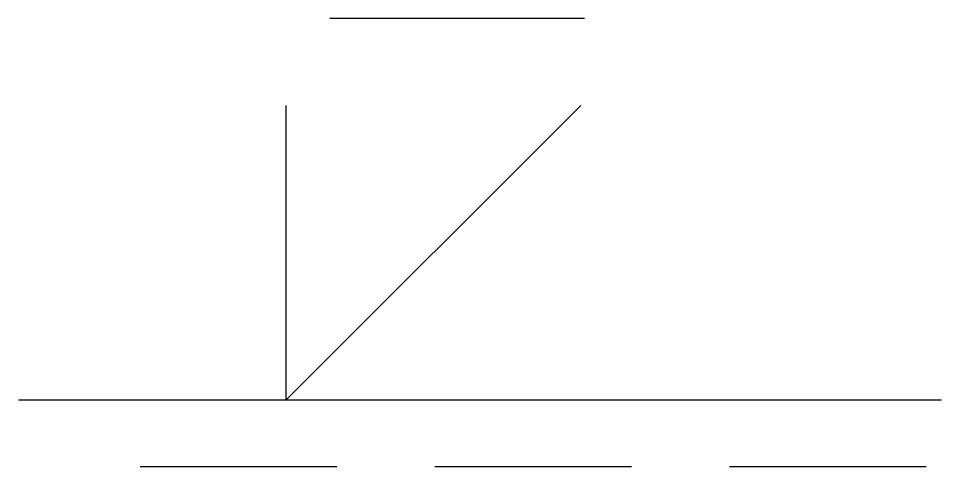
# Model space of a CAD drawing. Header units: millimetres. Extents: x -9.4 to 0, y -0.68 to 3.89.
import ezdxf

# ---------------------------------------------------------------- set-up
doc = ezdxf.new("R2010")
doc.units = ezdxf.units.MM
doc.header["$MEASUREMENT"] = 0
doc.linetypes.add('DASHED_2', pattern=[3, 2, -1])
doc.layers.add('K-------ED-', color=1, linetype='Continuous')
doc.styles.add('ISO', font='isocp.shx')

# ---------------------------------------------------------------- blocks, each defined once
blk = doc.blocks.new('V-svets_h')
at = {"layer": 'K-------ED-', "color": 3}
for p, q in [((-3.6368, 3.8881), (-6.2269, 3.8881)), ((-9.3981, 0), (0, 0))]:
    blk.add_line(p, q, dxfattribs=at)
at = {"layer": 'K-------ED-', "color": 3, "linetype": 'DASHED_2'}
blk.add_line((-8.158, -0.6783), (0, -0.6783), dxfattribs=at)
at = {"layer": 'K-------ED-', "color": 3}
blk.add_lwpolyline([(-3.6718, 2.9998), (-6.6716, 0), (-6.6716, 2.9998)], dxfattribs=at)
at = {"layer": 'K-------ED-', "color": 3, "style": 'ISO'}
blk.add_attdef('D', (-3.3587, 0.3366), '', height=3, dxfattribs=at)

msp = doc.modelspace()

# ---------------------------------------------------------------- block references
msp.add_blockref('V-svets_h', (0, 0))

doc.saveas('drawing.dxf')
